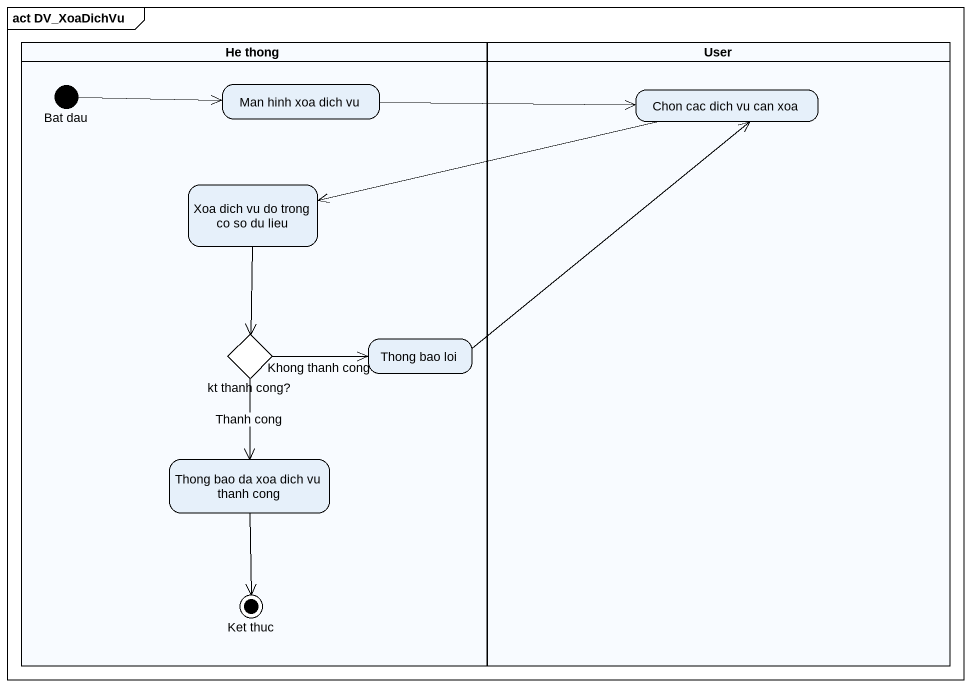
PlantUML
@startuml
mainframe act DV_XoaDichVu
hide empty description
state "He thong" as He_thong <<partition>> {
  state "Bat dau" as Bat_dau <<start>>
  state "Man hinh xoa dich vu" as Man_hinh_xoa_dich_vu
  state "Xoa dich vu do trong co so du lieu" as Xoa_dich_vu_do_trong_co_so
  state "kt thanh cong?" as kt_thanh_cong <<choice>>
  state "Thong bao loi" as Thong_bao_loi
  state "Thong bao da xoa dich vu thanh cong" as Thong_bao_da_xoa_dich_vu
  state "Ket thuc" as Ket_thuc <<end>>
}
state User <<partition>> {
  state "Chon cac dich vu can xoa" as Chon_cac_dich_vu_can_xoa
}
Bat_dau -right-> Man_hinh_xoa_dich_vu
Man_hinh_xoa_dich_vu -right-> Chon_cac_dich_vu_can_xoa
Chon_cac_dich_vu_can_xoa -left-> Xoa_dich_vu_do_trong_co_so
Xoa_dich_vu_do_trong_co_so --> kt_thanh_cong
kt_thanh_cong -right-> Thong_bao_loi : Khong thanh cong
kt_thanh_cong --> Thong_bao_da_xoa_dich_vu : Thanh cong
Thong_bao_loi -up-> Chon_cac_dich_vu_can_xoa
Thong_bao_da_xoa_dich_vu --> Ket_thuc
@enduml
